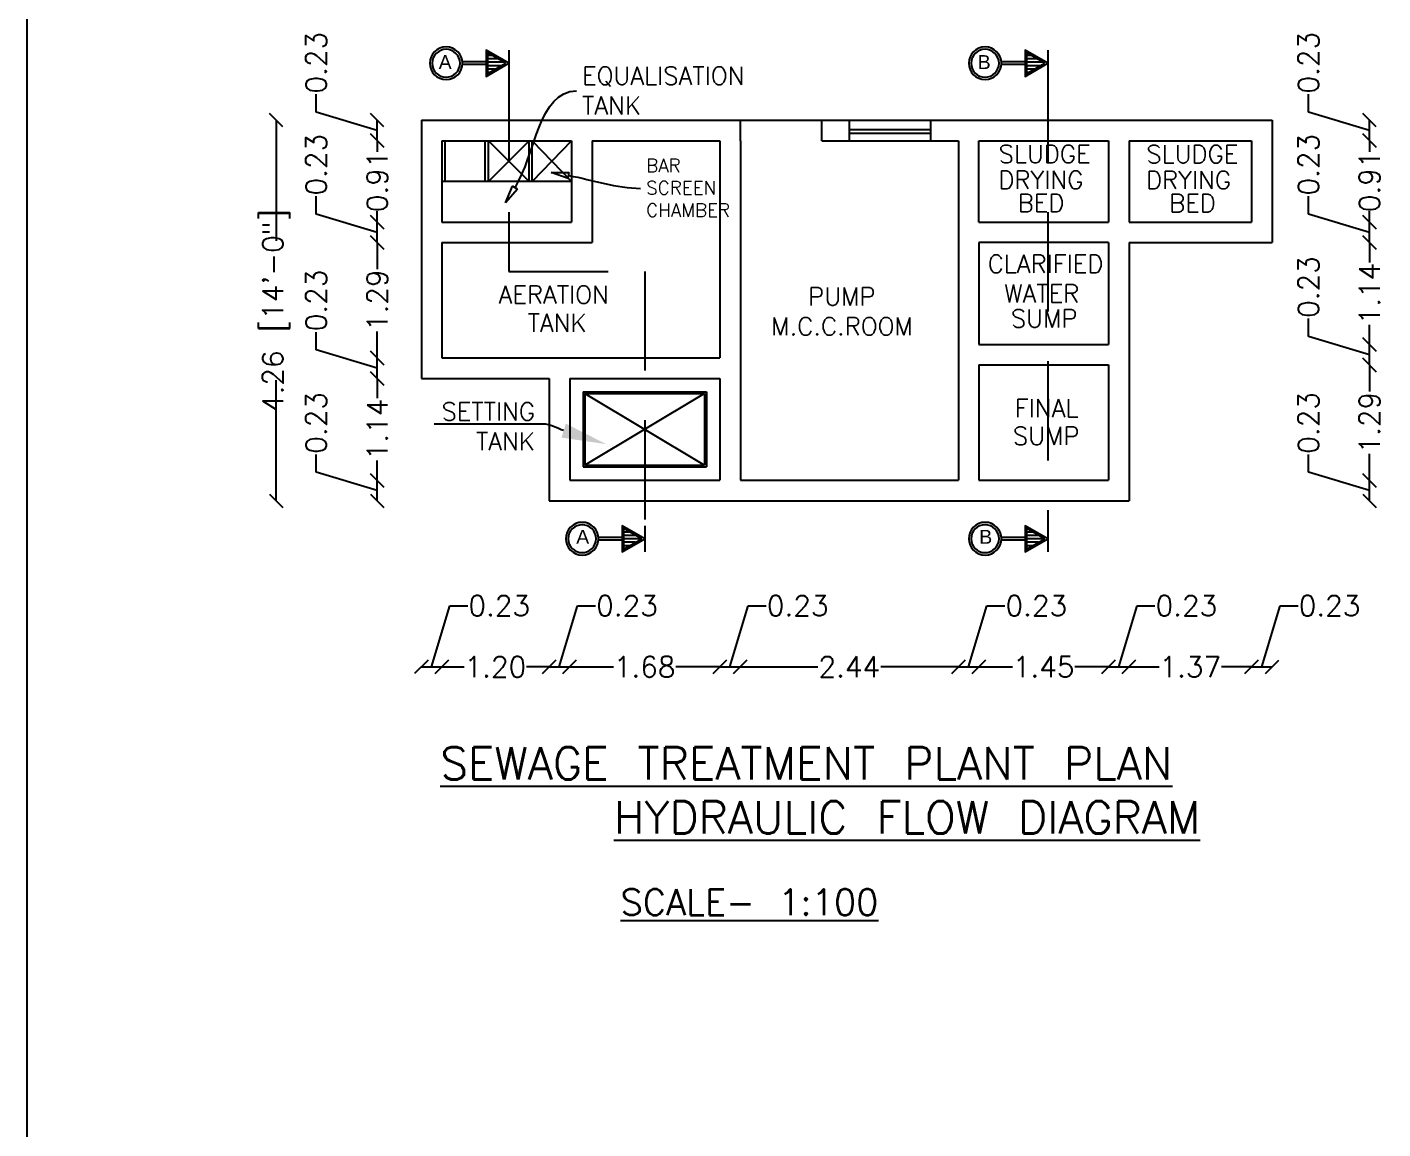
# Model space of a CAD drawing. Header units: metres. Extents: x 1422408 to 2637705, y 4160 to 80428.
# Drawn here: x 2267930.53 to 2267960.2, y 4335.36 to 4359.48 of the extents above; entities that cross this region are included whole.
import ezdxf
from ezdxf import colors
from ezdxf.entities.mleader import LeaderData, LeaderLine
from ezdxf.math import Vec2, Vec3

# ---------------------------------------------------------------- set-up
doc = ezdxf.new("R2010")
doc.units = ezdxf.units.M
doc.header["$LTSCALE"] = 3.5
doc.header["$MEASUREMENT"] = 0
doc.linetypes.add('DASHED2', pattern=[0.375, 0.25, -0.125])
doc.linetypes.add('SRI', pattern=[9.525, 6.35, -3.175])
doc.layers.get('0').update_dxf_attribs({"linetype": 'CONTINUOUS'})
doc.layers.get('DEFPOINTS').update_dxf_attribs({"linetype": 'CONTINUOUS'})
for name, color, linetype in [('SUNSHADE', 74, 'DASHED2'), ('TEXT', 4, 'CONTINUOUS'), ('WALL', 125, 'CONTINUOUS'), ('walls', 40, 'CONTINUOUS')]:
    doc.layers.add(name, color=color, linetype=linetype)
doc.styles.get("Standard").update_dxf_attribs({"font": 'txt.shx', "height": 1.5})
doc.styles.add('STYLE2', font='swissel.ttf')
doc.styles.add('sunahari', font='ARIALNB.TTF', dxfattribs={"height": 0.25})
doc.dimstyles.new('CIVIL Mt.', dxfattribs={"dimscale": 0, "dimtxt": 0.25, "dimasz": 0.15, "dimexe": 0.18, "dimexo": 0.0625, "dimgap": 0.1, "dimtad": 0, "dimzin": 0, "dimdsep": 46, "dimtxsty": 'sunahari', "dimblk": 'OBLIQUE', "dimcen": 0.09, "dimse1": 1, "dimse2": 1, "dimclrd": 253, "dimclrt": 4, "dimadec": 0, "dimazin": 0, "dimtfac": 1, "dimtofl": 0, "dimtmove": 1, "dimatfit": 3, "dimfxl": 0, "dimfrac": 2, "dimtolj": 1, "dimtzin": 0, "dimarcsym": 0})
doc.dimstyles.new('CivilTec', dxfattribs={"dimtxt": 0.2, "dimasz": 0.15, "dimexe": 0.18, "dimexo": 0.0625, "dimgap": 0.15, "dimtad": 0, "dimzin": 0, "dimdsep": 46, "dimtxsty": 'sunahari', "dimblk": 'OBLIQUE', "dimcen": 0.09, "dimse1": 1, "dimse2": 1, "dimclrd": 253, "dimclrt": 4, "dimadec": 0, "dimazin": 1, "dimtfac": 1, "dimtofl": 0, "dimtmove": 2, "dimatfit": 3, "dimfxl": 0, "dimfrac": 2, "dimtolj": 1, "dimtzin": 0, "dimlwd": 25, "dimarcsym": 0})

# ---------------------------------------------------------------- blocks, each defined once
blk = doc.blocks.new('_ClosedBlank')
at = {"color": 0, "linetype": 'ByBlock', "lineweight": -2}
for p, q in [((-1, 0.167), (0, 0)), ((-1, 0.167), (-1, -0.167)), ((0, 0), (-1, -0.167))]:
    blk.add_line(p, q, dxfattribs=at)
blk = doc.blocks.new('A$C29E24354')
at = {"ltscale": 5}
h = blk.add_hatch(dxfattribs=at)
h.set_pattern_fill('LINE', color=256, scale=0.8, style=0)
h.set_pattern_definition([(2e-15, (14266.147, 50002.224), (-2e-16, 2.54), [])])
h.paths.add_polyline_path([(2.2, 12.2), (15.8, 4.3), (15.8, 20.1)])
at = {"color": 0, "lineweight": 25}
blk.add_line((0, 21.9), (0, 2.4), dxfattribs=at)
at = {"lineweight": 25, "ltscale": 5}
for p, q in [((16.9, 13.2), (34.5, 13.2)), ((16.9, 11.2), (34.5, 11.2))]:
    blk.add_line(p, q, dxfattribs=at)
at = {"color": 0, "lineweight": 25}
blk.add_lwpolyline([(0, 12.2), (16.9, 21.9), (16.9, 2.4)], close=True, dxfattribs=at)
at = {"ltscale": 5}
blk.add_lwpolyline([(2.2, 12.2), (15.8, 20.1), (15.8, 4.3)], close=True, dxfattribs=at)
at = {"lineweight": 25, "ltscale": 5}
for radius in [12.2, 10.4]:
    blk.add_circle((46.7, 12.2), radius, dxfattribs=at)
blk = doc.blocks.new('_Oblique')
at = {"color": 0, "linetype": 'ByBlock', "lineweight": -2}
blk.add_line((-0.5, -0.5), (0.5, 0.5), dxfattribs=at)
blk = doc.blocks.new('*D682')
at = {"layer": 'DEFPOINTS', "color": 0, "ltscale": 0.5}
for p in [(2.04, 2.889), (2.268, 2.889), (2.268, 2.889)]:
    blk.add_point(p, dxfattribs=at)
at = {"layer": 'WALL', "color": 253, "lineweight": -2, "ltscale": 0.5}
for p, q in [((2.154, 2.889), (2.359, 3.574)), ((2.359, 3.574), (2.559, 3.574)), ((2.04, 2.889), (2.268, 2.889))]:
    blk.add_line(p, q, dxfattribs=at)
at = {"layer": 'WALL', "color": 253, "lineweight": -2, "ltscale": 0.5, "xscale": 0.15, "yscale": 0.15, "zscale": 0.15, "rotation": 180}
blk.add_blockref('_Oblique', (2.04, 2.889), dxfattribs=at)
at = {"layer": 'WALL', "color": 253, "lineweight": -2, "ltscale": 0.5, "xscale": 0.15, "yscale": 0.15, "zscale": 0.15}
blk.add_blockref('_Oblique', (2.268, 2.889), dxfattribs=at)
at = {"layer": 'WALL', "color": 4, "ltscale": 0.5, "insert": (2.912, 3.574), "char_height": 0.23, "attachment_point": 5}
blk.add_mtext('\\A1;0.23', dxfattribs=at)
blk = doc.blocks.new('*D683')
at = {"layer": 'DEFPOINTS', "color": 0, "ltscale": 0.5}
for p in [(2.268, 2.889), (3.47, 2.889), (3.47, 2.889)]:
    blk.add_point(p, dxfattribs=at)
at = {"layer": 'WALL', "color": 253, "lineweight": -2, "ltscale": 0.5}
for p, q in [((2.268, 2.889), (2.521, 2.889)), ((3.47, 2.889), (3.217, 2.889))]:
    blk.add_line(p, q, dxfattribs=at)
at = {"layer": 'WALL', "color": 253, "lineweight": -2, "ltscale": 0.5, "xscale": 0.15, "yscale": 0.15, "zscale": 0.15, "rotation": 180}
blk.add_blockref('_Oblique', (2.268, 2.889), dxfattribs=at)
at = {"layer": 'WALL', "color": 253, "lineweight": -2, "ltscale": 0.5, "xscale": 0.15, "yscale": 0.15, "zscale": 0.15}
blk.add_blockref('_Oblique', (3.47, 2.889), dxfattribs=at)
at = {"layer": 'WALL', "color": 4, "ltscale": 0.5, "insert": (2.869, 2.889), "char_height": 0.23, "attachment_point": 5}
blk.add_mtext('\\A1;1.20', dxfattribs=at)
blk = doc.blocks.new('*D684')
at = {"layer": 'DEFPOINTS', "color": 0, "ltscale": 0.5}
for p in [(3.47, 2.889), (3.698, 2.889), (3.698, 2.889)]:
    blk.add_point(p, dxfattribs=at)
at = {"layer": 'WALL', "color": 253, "lineweight": -2, "ltscale": 0.5}
for p, q in [((3.584, 2.889), (3.789, 3.574)), ((3.789, 3.574), (3.989, 3.574)), ((3.47, 2.889), (3.698, 2.889))]:
    blk.add_line(p, q, dxfattribs=at)
at = {"layer": 'WALL', "color": 253, "lineweight": -2, "ltscale": 0.5, "xscale": 0.15, "yscale": 0.15, "zscale": 0.15, "rotation": 180}
blk.add_blockref('_Oblique', (3.47, 2.889), dxfattribs=at)
at = {"layer": 'WALL', "color": 253, "lineweight": -2, "ltscale": 0.5, "xscale": 0.15, "yscale": 0.15, "zscale": 0.15}
blk.add_blockref('_Oblique', (3.698, 2.889), dxfattribs=at)
at = {"layer": 'WALL', "color": 4, "ltscale": 0.5, "insert": (4.342, 3.574), "char_height": 0.23, "attachment_point": 5}
blk.add_mtext('\\A1;0.23', dxfattribs=at)
blk = doc.blocks.new('*D685')
at = {"layer": 'DEFPOINTS', "color": 0, "ltscale": 0.5}
for p in [(3.698, 2.889), (5.38, 2.889), (5.38, 2.889)]:
    blk.add_point(p, dxfattribs=at)
at = {"layer": 'WALL', "color": 253, "lineweight": -2, "ltscale": 0.5}
for p, q in [((3.698, 2.889), (4.191, 2.889)), ((5.38, 2.889), (4.887, 2.889))]:
    blk.add_line(p, q, dxfattribs=at)
at = {"layer": 'WALL', "color": 253, "lineweight": -2, "ltscale": 0.5, "xscale": 0.15, "yscale": 0.15, "zscale": 0.15, "rotation": 180}
blk.add_blockref('_Oblique', (3.698, 2.889), dxfattribs=at)
at = {"layer": 'WALL', "color": 253, "lineweight": -2, "ltscale": 0.5, "xscale": 0.15, "yscale": 0.15, "zscale": 0.15}
blk.add_blockref('_Oblique', (5.38, 2.889), dxfattribs=at)
at = {"layer": 'WALL', "color": 4, "ltscale": 0.5, "insert": (4.539, 2.889), "char_height": 0.23, "attachment_point": 5}
blk.add_mtext('\\A1;1.68', dxfattribs=at)
blk = doc.blocks.new('*D686')
at = {"layer": 'DEFPOINTS', "color": 0, "ltscale": 0.5}
for p in [(5.38, 2.889), (5.608, 2.889), (5.608, 2.889)]:
    blk.add_point(p, dxfattribs=at)
at = {"layer": 'WALL', "color": 253, "lineweight": -2, "ltscale": 0.5}
for p, q in [((5.494, 2.889), (5.699, 3.574)), ((5.699, 3.574), (5.899, 3.574)), ((5.38, 2.889), (5.608, 2.889))]:
    blk.add_line(p, q, dxfattribs=at)
at = {"layer": 'WALL', "color": 253, "lineweight": -2, "ltscale": 0.5, "xscale": 0.15, "yscale": 0.15, "zscale": 0.15, "rotation": 180}
blk.add_blockref('_Oblique', (5.38, 2.889), dxfattribs=at)
at = {"layer": 'WALL', "color": 253, "lineweight": -2, "ltscale": 0.5, "xscale": 0.15, "yscale": 0.15, "zscale": 0.15}
blk.add_blockref('_Oblique', (5.608, 2.889), dxfattribs=at)
at = {"layer": 'WALL', "color": 4, "ltscale": 0.5, "insert": (6.252, 3.574), "char_height": 0.23, "attachment_point": 5}
blk.add_mtext('\\A1;0.23', dxfattribs=at)
blk = doc.blocks.new('*D687')
at = {"layer": 'DEFPOINTS', "color": 0, "ltscale": 0.5}
for p in [(5.608, 2.889), (8.05, 2.889), (8.05, 2.889)]:
    blk.add_point(p, dxfattribs=at)
at = {"layer": 'WALL', "color": 253, "lineweight": -2, "ltscale": 0.5}
for p, q in [((5.608, 2.889), (6.476, 2.889)), ((8.05, 2.889), (7.181, 2.889))]:
    blk.add_line(p, q, dxfattribs=at)
at = {"layer": 'WALL', "color": 253, "lineweight": -2, "ltscale": 0.5, "xscale": 0.15, "yscale": 0.15, "zscale": 0.15, "rotation": 180}
blk.add_blockref('_Oblique', (5.608, 2.889), dxfattribs=at)
at = {"layer": 'WALL', "color": 253, "lineweight": -2, "ltscale": 0.5, "xscale": 0.15, "yscale": 0.15, "zscale": 0.15}
blk.add_blockref('_Oblique', (8.05, 2.889), dxfattribs=at)
at = {"layer": 'WALL', "color": 4, "ltscale": 0.5, "insert": (6.829, 2.889), "char_height": 0.23, "attachment_point": 5}
blk.add_mtext('\\A1;2.44', dxfattribs=at)
blk = doc.blocks.new('*D688')
at = {"layer": 'DEFPOINTS', "color": 0, "ltscale": 0.5}
for p in [(8.05, 2.889), (8.278, 2.889), (8.278, 2.889)]:
    blk.add_point(p, dxfattribs=at)
at = {"layer": 'WALL', "color": 253, "lineweight": -2, "ltscale": 0.5}
for p, q in [((8.164, 2.889), (8.369, 3.574)), ((8.369, 3.574), (8.569, 3.574)), ((8.05, 2.889), (8.278, 2.889))]:
    blk.add_line(p, q, dxfattribs=at)
at = {"layer": 'WALL', "color": 253, "lineweight": -2, "ltscale": 0.5, "xscale": 0.15, "yscale": 0.15, "zscale": 0.15, "rotation": 180}
blk.add_blockref('_Oblique', (8.05, 2.889), dxfattribs=at)
at = {"layer": 'WALL', "color": 253, "lineweight": -2, "ltscale": 0.5, "xscale": 0.15, "yscale": 0.15, "zscale": 0.15}
blk.add_blockref('_Oblique', (8.278, 2.889), dxfattribs=at)
at = {"layer": 'WALL', "color": 4, "ltscale": 0.5, "insert": (8.922, 3.574), "char_height": 0.23, "attachment_point": 5}
blk.add_mtext('\\A1;0.23', dxfattribs=at)
blk = doc.blocks.new('*D689')
at = {"layer": 'DEFPOINTS', "color": 0, "ltscale": 0.5}
for p in [(8.278, 2.889), (9.73, 2.889), (9.73, 2.889)]:
    blk.add_point(p, dxfattribs=at)
at = {"layer": 'WALL', "color": 253, "lineweight": -2, "ltscale": 0.5}
for p, q in [((8.278, 2.889), (8.657, 2.889)), ((9.73, 2.889), (9.351, 2.889))]:
    blk.add_line(p, q, dxfattribs=at)
at = {"layer": 'WALL', "color": 253, "lineweight": -2, "ltscale": 0.5, "xscale": 0.15, "yscale": 0.15, "zscale": 0.15, "rotation": 180}
blk.add_blockref('_Oblique', (8.278, 2.889), dxfattribs=at)
at = {"layer": 'WALL', "color": 253, "lineweight": -2, "ltscale": 0.5, "xscale": 0.15, "yscale": 0.15, "zscale": 0.15}
blk.add_blockref('_Oblique', (9.73, 2.889), dxfattribs=at)
at = {"layer": 'WALL', "color": 4, "ltscale": 0.5, "insert": (9.004, 2.889), "char_height": 0.23, "attachment_point": 5}
blk.add_mtext('\\A1;1.45', dxfattribs=at)
blk = doc.blocks.new('*D690')
at = {"layer": 'DEFPOINTS', "color": 0, "ltscale": 0.5}
for p in [(9.73, 2.889), (9.958, 2.889), (9.958, 2.889)]:
    blk.add_point(p, dxfattribs=at)
at = {"layer": 'WALL', "color": 253, "lineweight": -2, "ltscale": 0.5}
for p, q in [((9.844, 2.889), (10.049, 3.574)), ((10.049, 3.574), (10.249, 3.574)), ((9.73, 2.889), (9.958, 2.889))]:
    blk.add_line(p, q, dxfattribs=at)
at = {"layer": 'WALL', "color": 253, "lineweight": -2, "ltscale": 0.5, "xscale": 0.15, "yscale": 0.15, "zscale": 0.15, "rotation": 180}
blk.add_blockref('_Oblique', (9.73, 2.889), dxfattribs=at)
at = {"layer": 'WALL', "color": 253, "lineweight": -2, "ltscale": 0.5, "xscale": 0.15, "yscale": 0.15, "zscale": 0.15}
blk.add_blockref('_Oblique', (9.958, 2.889), dxfattribs=at)
at = {"layer": 'WALL', "color": 4, "ltscale": 0.5, "insert": (10.602, 3.574), "char_height": 0.23, "attachment_point": 5}
blk.add_mtext('\\A1;0.23', dxfattribs=at)
blk = doc.blocks.new('*D691')
at = {"layer": 'DEFPOINTS', "color": 0, "ltscale": 0.5}
for p in [(9.958, 2.889), (11.331, 2.889), (11.331, 2.889)]:
    blk.add_point(p, dxfattribs=at)
at = {"layer": 'WALL', "color": 253, "lineweight": -2, "ltscale": 0.5}
for p, q in [((9.958, 2.889), (10.296, 2.889)), ((11.331, 2.889), (10.993, 2.889))]:
    blk.add_line(p, q, dxfattribs=at)
at = {"layer": 'WALL', "color": 253, "lineweight": -2, "ltscale": 0.5, "xscale": 0.15, "yscale": 0.15, "zscale": 0.15, "rotation": 180}
blk.add_blockref('_Oblique', (9.958, 2.889), dxfattribs=at)
at = {"layer": 'WALL', "color": 253, "lineweight": -2, "ltscale": 0.5, "xscale": 0.15, "yscale": 0.15, "zscale": 0.15}
blk.add_blockref('_Oblique', (11.331, 2.889), dxfattribs=at)
at = {"layer": 'WALL', "color": 4, "ltscale": 0.5, "insert": (10.645, 2.889), "char_height": 0.23, "attachment_point": 5}
blk.add_mtext('\\A1;1.37', dxfattribs=at)
blk = doc.blocks.new('*D692')
at = {"layer": 'DEFPOINTS', "color": 0, "ltscale": 0.5}
for p in [(11.331, 2.889), (11.56, 2.889), (11.56, 2.889)]:
    blk.add_point(p, dxfattribs=at)
at = {"layer": 'WALL', "color": 253, "lineweight": -2, "ltscale": 0.5}
for p, q in [((11.445, 2.889), (11.651, 3.574)), ((11.651, 3.574), (11.851, 3.574)), ((11.331, 2.889), (11.56, 2.889))]:
    blk.add_line(p, q, dxfattribs=at)
at = {"layer": 'WALL', "color": 253, "lineweight": -2, "ltscale": 0.5, "xscale": 0.15, "yscale": 0.15, "zscale": 0.15, "rotation": 180}
blk.add_blockref('_Oblique', (11.331, 2.889), dxfattribs=at)
at = {"layer": 'WALL', "color": 253, "lineweight": -2, "ltscale": 0.5, "xscale": 0.15, "yscale": 0.15, "zscale": 0.15}
blk.add_blockref('_Oblique', (11.56, 2.889), dxfattribs=at)
at = {"layer": 'WALL', "color": 4, "ltscale": 0.5, "insert": (12.203, 3.574), "char_height": 0.23, "attachment_point": 5}
blk.add_mtext('\\A1;0.23', dxfattribs=at)
blk = doc.blocks.new('*D693')
at = {"layer": 'DEFPOINTS', "color": 0, "ltscale": 0.5}
for p in [(12.651, 4.976), (12.651, 4.976), (12.651, 4.748)]:
    blk.add_point(p, dxfattribs=at)
at = {"layer": 'WALL', "color": 253, "lineweight": -2, "ltscale": 0.5}
for p, q in [((11.967, 5.067), (11.967, 5.267)), ((12.651, 4.862), (11.967, 5.067)), ((12.651, 4.748), (12.651, 4.976))]:
    blk.add_line(p, q, dxfattribs=at)
at = {"layer": 'WALL', "color": 253, "lineweight": -2, "ltscale": 0.5, "xscale": 0.15, "yscale": 0.15, "zscale": 0.15}
for p, rotation in [((12.651, 4.976), 90), ((12.651, 4.748), 270)]:
    blk.add_blockref('_Oblique', p, dxfattribs=dict(at, rotation=rotation))
at = {"layer": 'WALL', "color": 4, "ltscale": 0.5, "insert": (11.967, 5.62), "char_height": 0.23, "attachment_point": 5, "rotation": 90}
blk.add_mtext('\\A1;0.23', dxfattribs=at)
blk = doc.blocks.new('*D694')
at = {"layer": 'DEFPOINTS', "color": 0, "ltscale": 0.5}
for p in [(12.651, 6.268), (12.651, 6.268), (12.651, 4.976)]:
    blk.add_point(p, dxfattribs=at)
at = {"layer": 'WALL', "color": 253, "lineweight": -2, "ltscale": 0.5}
for p, q in [((12.651, 6.268), (12.651, 5.97)), ((12.651, 4.976), (12.651, 5.274))]:
    blk.add_line(p, q, dxfattribs=at)
at = {"layer": 'WALL', "color": 253, "lineweight": -2, "ltscale": 0.5, "xscale": 0.15, "yscale": 0.15, "zscale": 0.15}
for p, rotation in [((12.651, 6.268), 90), ((12.651, 4.976), 270)]:
    blk.add_blockref('_Oblique', p, dxfattribs=dict(at, rotation=rotation))
at = {"layer": 'WALL', "color": 4, "ltscale": 0.5, "insert": (12.651, 5.622), "char_height": 0.23, "attachment_point": 5, "rotation": 90}
blk.add_mtext('\\A1;1.29', dxfattribs=at)
blk = doc.blocks.new('*D695')
at = {"layer": 'DEFPOINTS', "color": 0, "ltscale": 0.5}
for p in [(12.651, 6.496), (12.651, 6.496), (12.651, 6.268)]:
    blk.add_point(p, dxfattribs=at)
at = {"layer": 'WALL', "color": 253, "lineweight": -2, "ltscale": 0.5}
for p, q in [((11.967, 6.587), (11.967, 6.787)), ((12.651, 6.382), (11.967, 6.587)), ((12.651, 6.268), (12.651, 6.496))]:
    blk.add_line(p, q, dxfattribs=at)
at = {"layer": 'WALL', "color": 253, "lineweight": -2, "ltscale": 0.5, "xscale": 0.15, "yscale": 0.15, "zscale": 0.15}
for p, rotation in [((12.651, 6.496), 90), ((12.651, 6.268), 270)]:
    blk.add_blockref('_Oblique', p, dxfattribs=dict(at, rotation=rotation))
at = {"layer": 'WALL', "color": 4, "ltscale": 0.5, "insert": (11.967, 7.14), "char_height": 0.23, "attachment_point": 5, "rotation": 90}
blk.add_mtext('\\A1;0.23', dxfattribs=at)
blk = doc.blocks.new('*D696')
at = {"layer": 'DEFPOINTS', "color": 0, "ltscale": 0.5}
for p in [(12.651, 7.638), (12.651, 7.638), (12.651, 6.496)]:
    blk.add_point(p, dxfattribs=at)
at = {"layer": 'WALL', "color": 253, "lineweight": -2, "ltscale": 0.5}
for p, q in [((12.651, 7.638), (12.651, 7.415)), ((12.651, 6.496), (12.651, 6.719))]:
    blk.add_line(p, q, dxfattribs=at)
at = {"layer": 'WALL', "color": 253, "lineweight": -2, "ltscale": 0.5, "xscale": 0.15, "yscale": 0.15, "zscale": 0.15}
for p, rotation in [((12.651, 7.638), 90), ((12.651, 6.496), 270)]:
    blk.add_blockref('_Oblique', p, dxfattribs=dict(at, rotation=rotation))
at = {"layer": 'WALL', "color": 4, "ltscale": 0.5, "insert": (12.651, 7.067), "char_height": 0.23, "attachment_point": 5, "rotation": 90}
blk.add_mtext('\\A1;1.14', dxfattribs=at)
blk = doc.blocks.new('*D697')
at = {"layer": 'DEFPOINTS', "color": 0, "ltscale": 0.5}
for p in [(12.651, 7.866), (12.651, 7.866), (12.651, 7.638)]:
    blk.add_point(p, dxfattribs=at)
at = {"layer": 'WALL', "color": 253, "lineweight": -2, "ltscale": 0.5}
for p, q in [((11.967, 7.957), (11.967, 8.157)), ((12.651, 7.752), (11.967, 7.957)), ((12.651, 7.638), (12.651, 7.866))]:
    blk.add_line(p, q, dxfattribs=at)
at = {"layer": 'WALL', "color": 253, "lineweight": -2, "ltscale": 0.5, "xscale": 0.15, "yscale": 0.15, "zscale": 0.15}
for p, rotation in [((12.651, 7.866), 90), ((12.651, 7.638), 270)]:
    blk.add_blockref('_Oblique', p, dxfattribs=dict(at, rotation=rotation))
at = {"layer": 'WALL', "color": 4, "ltscale": 0.5, "insert": (11.967, 8.51), "char_height": 0.23, "attachment_point": 5, "rotation": 90}
blk.add_mtext('\\A1;0.23', dxfattribs=at)
blk = doc.blocks.new('*D698')
at = {"layer": 'DEFPOINTS', "color": 0, "ltscale": 0.5}
for p in [(12.651, 8.779), (12.651, 8.779), (12.651, 7.866)]:
    blk.add_point(p, dxfattribs=at)
at = {"layer": 'WALL', "color": 253, "lineweight": -2, "ltscale": 0.5}
for p, q in [((12.651, 8.779), (12.651, 8.654)), ((12.651, 7.866), (12.651, 7.991))]:
    blk.add_line(p, q, dxfattribs=at)
at = {"layer": 'WALL', "color": 253, "lineweight": -2, "ltscale": 0.5, "xscale": 0.15, "yscale": 0.15, "zscale": 0.15}
for p, rotation in [((12.651, 8.779), 90), ((12.651, 7.866), 270)]:
    blk.add_blockref('_Oblique', p, dxfattribs=dict(at, rotation=rotation))
at = {"layer": 'WALL', "color": 4, "ltscale": 0.5, "insert": (12.651, 8.323), "char_height": 0.23, "attachment_point": 5, "rotation": 90}
blk.add_mtext('\\A1;0.91', dxfattribs=at)
blk = doc.blocks.new('*D699')
at = {"layer": 'DEFPOINTS', "color": 0, "ltscale": 0.5}
for p in [(12.651, 9.008), (12.651, 9.008), (12.651, 8.779)]:
    blk.add_point(p, dxfattribs=at)
at = {"layer": 'WALL', "color": 253, "lineweight": -2, "ltscale": 0.5}
for p, q in [((11.967, 9.099), (11.967, 9.299)), ((12.651, 8.893), (11.967, 9.099)), ((12.651, 8.779), (12.651, 9.008))]:
    blk.add_line(p, q, dxfattribs=at)
at = {"layer": 'WALL', "color": 253, "lineweight": -2, "ltscale": 0.5, "xscale": 0.15, "yscale": 0.15, "zscale": 0.15}
for p, rotation in [((12.651, 9.008), 90), ((12.651, 8.779), 270)]:
    blk.add_blockref('_Oblique', p, dxfattribs=dict(at, rotation=rotation))
at = {"layer": 'WALL', "color": 4, "ltscale": 0.5, "insert": (11.967, 9.651), "char_height": 0.23, "attachment_point": 5, "rotation": 90}
blk.add_mtext('\\A1;0.23', dxfattribs=at)
blk = doc.blocks.new('*D712')
at = {"layer": 'DEFPOINTS', "color": 0, "ltscale": 0.5}
for p in [(0.416, 9.008), (0.416, 4.748), (0.416, 4.748)]:
    blk.add_point(p, dxfattribs=at)
at = {"layer": 'WALL', "color": 253, "lineweight": 25, "ltscale": 0.5}
for p, q in [((0.416, 9.008), (0.416, 7.656)), ((0.416, 4.748), (0.416, 6.099))]:
    blk.add_line(p, q, dxfattribs=at)
at = {"layer": 'WALL', "color": 253, "lineweight": 25, "ltscale": 0.5, "xscale": 0.15, "yscale": 0.15, "zscale": 0.15}
for p, rotation in [((0.416, 9.008), 90), ((0.416, 4.748), 270)]:
    blk.add_blockref('_Oblique', p, dxfattribs=dict(at, rotation=rotation))
at = {"layer": 'WALL', "color": 4, "ltscale": 0.5, "insert": (0.416, 6.878), "char_height": 0.23, "attachment_point": 5, "rotation": 90}
blk.add_mtext('\\A1;4.26 [14\'-0"]', dxfattribs=at)
blk = doc.blocks.new('*D713')
at = {"layer": 'DEFPOINTS', "color": 0, "ltscale": 0.5}
for p in [(1.547, 4.976), (1.547, 4.976), (1.547, 4.748)]:
    blk.add_point(p, dxfattribs=at)
at = {"layer": 'WALL', "color": 253, "lineweight": -2, "ltscale": 0.5}
for p, q in [((0.863, 5.067), (0.863, 5.267)), ((1.547, 4.862), (0.863, 5.067)), ((1.547, 4.748), (1.547, 4.976))]:
    blk.add_line(p, q, dxfattribs=at)
at = {"layer": 'WALL', "color": 253, "lineweight": -2, "ltscale": 0.5, "xscale": 0.15, "yscale": 0.15, "zscale": 0.15}
for p, rotation in [((1.547, 4.976), 90), ((1.547, 4.748), 270)]:
    blk.add_blockref('_Oblique', p, dxfattribs=dict(at, rotation=rotation))
at = {"layer": 'WALL', "color": 4, "ltscale": 0.5, "insert": (0.863, 5.62), "char_height": 0.23, "attachment_point": 5, "rotation": 90}
blk.add_mtext('\\A1;0.23', dxfattribs=at)
blk = doc.blocks.new('*D714')
at = {"layer": 'DEFPOINTS', "color": 0, "ltscale": 0.5}
for p in [(1.547, 6.118), (1.547, 6.118), (1.547, 4.976)]:
    blk.add_point(p, dxfattribs=at)
at = {"layer": 'WALL', "color": 253, "lineweight": -2, "ltscale": 0.5}
for p, q in [((1.547, 6.118), (1.547, 5.895)), ((1.547, 4.976), (1.547, 5.199))]:
    blk.add_line(p, q, dxfattribs=at)
at = {"layer": 'WALL', "color": 253, "lineweight": -2, "ltscale": 0.5, "xscale": 0.15, "yscale": 0.15, "zscale": 0.15}
for p, rotation in [((1.547, 6.118), 90), ((1.547, 4.976), 270)]:
    blk.add_blockref('_Oblique', p, dxfattribs=dict(at, rotation=rotation))
at = {"layer": 'WALL', "color": 4, "ltscale": 0.5, "insert": (1.547, 5.547), "char_height": 0.23, "attachment_point": 5, "rotation": 90}
blk.add_mtext('\\A1;1.14', dxfattribs=at)
blk = doc.blocks.new('*D715')
at = {"layer": 'DEFPOINTS', "color": 0, "ltscale": 0.5}
for p in [(1.547, 6.346), (1.547, 6.346), (1.547, 6.118)]:
    blk.add_point(p, dxfattribs=at)
at = {"layer": 'WALL', "color": 253, "lineweight": -2, "ltscale": 0.5}
for p, q in [((0.863, 6.437), (0.863, 6.637)), ((1.547, 6.232), (0.863, 6.437)), ((1.547, 6.118), (1.547, 6.346))]:
    blk.add_line(p, q, dxfattribs=at)
at = {"layer": 'WALL', "color": 253, "lineweight": -2, "ltscale": 0.5, "xscale": 0.15, "yscale": 0.15, "zscale": 0.15}
for p, rotation in [((1.547, 6.346), 90), ((1.547, 6.118), 270)]:
    blk.add_blockref('_Oblique', p, dxfattribs=dict(at, rotation=rotation))
at = {"layer": 'WALL', "color": 4, "ltscale": 0.5, "insert": (0.863, 6.99), "char_height": 0.23, "attachment_point": 5, "rotation": 90}
blk.add_mtext('\\A1;0.23', dxfattribs=at)
blk = doc.blocks.new('*D716')
at = {"layer": 'DEFPOINTS', "color": 0, "ltscale": 0.5}
for p in [(1.547, 7.638), (1.547, 7.638), (1.547, 6.346)]:
    blk.add_point(p, dxfattribs=at)
at = {"layer": 'WALL', "color": 253, "lineweight": -2, "ltscale": 0.5}
for p, q in [((1.547, 7.638), (1.547, 7.34)), ((1.547, 6.346), (1.547, 6.644))]:
    blk.add_line(p, q, dxfattribs=at)
at = {"layer": 'WALL', "color": 253, "lineweight": -2, "ltscale": 0.5, "xscale": 0.15, "yscale": 0.15, "zscale": 0.15}
for p, rotation in [((1.547, 7.638), 90), ((1.547, 6.346), 270)]:
    blk.add_blockref('_Oblique', p, dxfattribs=dict(at, rotation=rotation))
at = {"layer": 'WALL', "color": 4, "ltscale": 0.5, "insert": (1.547, 6.992), "char_height": 0.23, "attachment_point": 5, "rotation": 90}
blk.add_mtext('\\A1;1.29', dxfattribs=at)
blk = doc.blocks.new('*D717')
at = {"layer": 'DEFPOINTS', "color": 0, "ltscale": 0.5}
for p in [(1.547, 7.866), (1.547, 7.866), (1.547, 7.638)]:
    blk.add_point(p, dxfattribs=at)
at = {"layer": 'WALL', "color": 253, "lineweight": -2, "ltscale": 0.5}
for p, q in [((0.863, 7.957), (0.863, 8.157)), ((1.547, 7.752), (0.863, 7.957)), ((1.547, 7.638), (1.547, 7.866))]:
    blk.add_line(p, q, dxfattribs=at)
at = {"layer": 'WALL', "color": 253, "lineweight": -2, "ltscale": 0.5, "xscale": 0.15, "yscale": 0.15, "zscale": 0.15}
for p, rotation in [((1.547, 7.866), 90), ((1.547, 7.638), 270)]:
    blk.add_blockref('_Oblique', p, dxfattribs=dict(at, rotation=rotation))
at = {"layer": 'WALL', "color": 4, "ltscale": 0.5, "insert": (0.863, 8.51), "char_height": 0.23, "attachment_point": 5, "rotation": 90}
blk.add_mtext('\\A1;0.23', dxfattribs=at)
blk = doc.blocks.new('*D718')
at = {"layer": 'DEFPOINTS', "color": 0, "ltscale": 0.5}
for p in [(1.547, 8.779), (1.547, 8.779), (1.547, 7.866)]:
    blk.add_point(p, dxfattribs=at)
at = {"layer": 'WALL', "color": 253, "lineweight": -2, "ltscale": 0.5}
for p, q in [((1.547, 8.779), (1.547, 8.654)), ((1.547, 7.866), (1.547, 7.991))]:
    blk.add_line(p, q, dxfattribs=at)
at = {"layer": 'WALL', "color": 253, "lineweight": -2, "ltscale": 0.5, "xscale": 0.15, "yscale": 0.15, "zscale": 0.15}
for p, rotation in [((1.547, 8.779), 90), ((1.547, 7.866), 270)]:
    blk.add_blockref('_Oblique', p, dxfattribs=dict(at, rotation=rotation))
at = {"layer": 'WALL', "color": 4, "ltscale": 0.5, "insert": (1.547, 8.323), "char_height": 0.23, "attachment_point": 5, "rotation": 90}
blk.add_mtext('\\A1;0.91', dxfattribs=at)
blk = doc.blocks.new('*D719')
at = {"layer": 'DEFPOINTS', "color": 0, "ltscale": 0.5}
for p in [(1.547, 9.008), (1.547, 9.008), (1.547, 8.779)]:
    blk.add_point(p, dxfattribs=at)
at = {"layer": 'WALL', "color": 253, "lineweight": -2, "ltscale": 0.5}
for p, q in [((0.863, 9.099), (0.863, 9.299)), ((1.547, 8.893), (0.863, 9.099)), ((1.547, 8.779), (1.547, 9.008))]:
    blk.add_line(p, q, dxfattribs=at)
at = {"layer": 'WALL', "color": 253, "lineweight": -2, "ltscale": 0.5, "xscale": 0.15, "yscale": 0.15, "zscale": 0.15}
for p, rotation in [((1.547, 9.008), 90), ((1.547, 8.779), 270)]:
    blk.add_blockref('_Oblique', p, dxfattribs=dict(at, rotation=rotation))
at = {"layer": 'WALL', "color": 4, "ltscale": 0.5, "insert": (0.863, 9.651), "char_height": 0.23, "attachment_point": 5, "rotation": 90}
blk.add_mtext('\\A1;0.23', dxfattribs=at)
blk = doc.blocks.new('A$C370409E0')
at = {"layer": 'SUNSHADE', "color": 90, "linetype": 'SRI', "ltscale": 0.05}
for p, q in [((3.018, 9.645), (3.018, 7.316)), ((9.049, 9.645), (9.049, 4.324)), ((3.018, 7.316), (4.54, 7.316)), ((4.54, 7.316), (4.54, 4.324))]:
    blk.add_line(p, q, dxfattribs=at)
at = {"layer": 'walls', "ltscale": 0.05}
for p, q in [((2.04, 9.008), (11.56, 9.008)), ((2.04, 9.008), (2.04, 6.118)), ((5.61, 8.778), (5.61, 9.008)), ((6.522, 8.778), (6.522, 9.008)), ((11.56, 9.008), (11.56, 7.638)), ((2.27, 8.778), (2.27, 7.868)), ((2.27, 8.778), (3.72, 8.778)), ((2.306, 8.323), (2.306, 8.778)), ((2.755, 8.323), (2.755, 8.778)), ((2.791, 8.323), (2.791, 8.778)), ((3.245, 8.323), (2.791, 8.778)), ((2.791, 8.323), (3.245, 8.778)), ((3.245, 8.323), (3.245, 8.778)), ((3.281, 8.323), (3.281, 8.778)), ((3.281, 8.778), (3.72, 8.323)), ((3.72, 8.778), (3.281, 8.323)), ((3.72, 8.778), (3.72, 7.868)), ((3.95, 8.778), (3.95, 7.638)), ((3.95, 8.778), (5.38, 8.778)), ((5.38, 8.778), (5.38, 6.348)), ((5.61, 8.778), (5.61, 4.978)), ((6.522, 8.778), (8.05, 8.778)), ((8.05, 8.778), (8.05, 4.978)), ((8.28, 8.778), (9.73, 8.778)), ((8.28, 7.868), (8.28, 8.778)), ((9.73, 8.778), (9.73, 7.868)), ((9.96, 8.778), (9.96, 7.868)), ((9.96, 8.778), (11.33, 8.778)), ((11.33, 8.778), (11.33, 7.868)), ((3.72, 8.323), (2.27, 8.323)), ((2.27, 7.868), (3.72, 7.868)), ((8.28, 7.868), (9.73, 7.868)), ((9.96, 7.868), (11.33, 7.868)), ((2.27, 7.638), (2.27, 6.348)), ((2.27, 7.638), (3.95, 7.638)), ((8.28, 7.638), (8.28, 6.498)), ((9.73, 7.638), (8.28, 7.638)), ((9.73, 7.638), (9.73, 6.498)), ((9.96, 7.638), (9.96, 4.748)), ((9.96, 7.638), (11.56, 7.638)), ((8.28, 6.498), (9.73, 6.498)), ((2.27, 6.348), (5.38, 6.348)), ((8.28, 6.268), (8.28, 4.978)), ((8.28, 6.268), (9.73, 6.268)), ((9.73, 6.268), (9.73, 4.978)), ((2.04, 6.118), (3.47, 6.118)), ((3.47, 6.118), (3.47, 4.748)), ((3.7, 6.118), (3.7, 4.978)), ((3.7, 6.118), (5.38, 6.118)), ((3.7, 6.118), (3.7, 4.978)), ((5.38, 6.118), (5.38, 4.978)), ((3.85, 5.968), (5.23, 5.968)), ((3.85, 5.968), (3.85, 5.128)), ((3.87, 5.948), (5.21, 5.948)), ((3.87, 5.948), (3.87, 5.148)), ((5.21, 5.948), (3.87, 5.148)), ((3.87, 5.948), (5.21, 5.148)), ((5.21, 5.948), (5.21, 5.148)), ((5.23, 5.968), (5.23, 5.128)), ((3.85, 5.128), (5.23, 5.128)), ((3.87, 5.148), (5.21, 5.148)), ((3.7, 4.978), (5.38, 4.978)), ((5.61, 4.978), (8.05, 4.978)), ((8.28, 4.978), (9.73, 4.978)), ((3.47, 4.748), (9.96, 4.748))]:
    blk.add_line(p, q, dxfattribs=at)
at = {"layer": 'walls', "color": 1, "ltscale": 0.05}
for p, q in [((6.831, 8.778), (6.831, 9.008)), ((7.741, 8.778), (7.741, 9.008)), ((7.741, 8.901), (6.831, 8.901)), ((7.741, 8.859), (6.831, 8.859))]:
    blk.add_line(p, q, dxfattribs=at)
at = {"lineweight": 25, "ltscale": 5, "xscale": -0.0150000001303852, "yscale": 0.0150000001303852, "zscale": 0.015}
for p in [(3.018, 9.462), (9.049, 9.462), (4.54, 4.141), (9.049, 4.141)]:
    blk.add_blockref('A$C29E24354', p, dxfattribs=at)
at = {"style": 'STYLE2'}
for s, p in [('A', (2.234, 9.58)), ('B', (8.266, 9.58)), ('A', (3.773, 4.267)), ('B', (8.283, 4.267))]:
    blk.add_text(s, height=0.156, dxfattribs=at).set_placement(p)
at = {"layer": 'TEXT'}
for s, p in [('SLUDGE', (8.5, 8.529)), ('SLUDGE', (10.153, 8.528)), ('DRYING', (8.497, 8.239)), ('DRYING', (10.149, 8.238)), ('BED', (8.713, 7.981)), ('BED', (10.409, 7.979)), ('CLARIFIED', (8.378, 7.299)), ('AERATION', (2.905, 6.955)), ('PUMP', (6.369, 6.934)), ('WATER', (8.563, 6.968)), ('TANK', (3.23, 6.64)), ('SUMP', (8.637, 6.688)), ('M.C.C.ROOM', (5.955, 6.601)), ('FINAL', (8.682, 5.685)), ('SUMP', (8.66, 5.374))]:
    blk.add_text(s, height=0.2, dxfattribs=at).set_placement(p)
at = {"layer": 'walls', "color": 4, "ltscale": 0.05}
blk.add_text('%%USCALE- 1:100', height=0.29058, dxfattribs=at).set_placement((4.268, 0.11))
at = {"layer": 'walls', "color": 4, "ltscale": 0.05, "insert": (2.251, 1.992), "char_height": 0.36323, "attachment_point": 1}
blk.add_mtext('{\\LSEWAGE TREATMENT PLANT PLAN\\P}      {\\LHYDRAULIC FLOW DIAGRAM\\H1.83333x; }', dxfattribs=at)
at = {"layer": 'WALL', "ltscale": 0.5}
for p1, p2, dimstyle, picture, middle in [((1.547, 8.779), (1.547, 9.008), 'CIVIL Mt.', '*D719', (0.863, 9.399)), ((12.651, 8.779), (12.651, 9.008), 'CIVIL Mt.', '*D699', (11.967, 9.399)), ((0.416, 9.008), (0.416, 4.748), 'CivilTec', '*D712', (0.416, 6.878)), ((1.547, 7.638), (1.547, 7.866), 'CIVIL Mt.', '*D717', (0.863, 8.257)), ((1.547, 7.866), (1.547, 8.779), 'CIVIL Mt.', '*D718', (1.547, 8.323)), ((12.651, 7.638), (12.651, 7.866), 'CIVIL Mt.', '*D697', (11.967, 8.257)), ((12.651, 7.866), (12.651, 8.779), 'CIVIL Mt.', '*D698', (12.651, 8.323)), ((1.547, 6.346), (1.547, 7.638), 'CIVIL Mt.', '*D716', (1.547, 6.992)), ((12.651, 6.496), (12.651, 7.638), 'CIVIL Mt.', '*D696', (12.651, 7.067)), ((12.651, 6.268), (12.651, 6.496), 'CIVIL Mt.', '*D695', (11.967, 6.887)), ((1.547, 6.118), (1.547, 6.346), 'CIVIL Mt.', '*D715', (0.863, 6.737)), ((12.651, 4.976), (12.651, 6.268), 'CIVIL Mt.', '*D694', (12.651, 5.622)), ((1.547, 4.976), (1.547, 6.118), 'CIVIL Mt.', '*D714', (1.547, 5.547)), ((1.547, 4.748), (1.547, 4.976), 'CIVIL Mt.', '*D713', (0.863, 5.367)), ((12.651, 4.748), (12.651, 4.976), 'CIVIL Mt.', '*D693', (11.967, 5.367)), ((2.04, 2.889), (2.268, 2.889), 'CIVIL Mt.', '*D682', (2.659, 3.574)), ((3.47, 2.889), (3.698, 2.889), 'CIVIL Mt.', '*D684', (4.089, 3.574)), ((5.38, 2.889), (5.608, 2.889), 'CIVIL Mt.', '*D686', (5.999, 3.574)), ((8.05, 2.889), (8.278, 2.889), 'CIVIL Mt.', '*D688', (8.669, 3.574)), ((9.73, 2.889), (9.958, 2.889), 'CIVIL Mt.', '*D690', (10.349, 3.574)), ((11.331, 2.889), (11.56, 2.889), 'CIVIL Mt.', '*D692', (11.951, 3.574)), ((2.268, 2.889), (3.47, 2.889), 'CIVIL Mt.', '*D683', (2.869, 2.889)), ((3.698, 2.889), (5.38, 2.889), 'CIVIL Mt.', '*D685', (4.539, 2.889)), ((5.608, 2.889), (8.05, 2.889), 'CIVIL Mt.', '*D687', (6.829, 2.889)), ((8.278, 2.889), (9.73, 2.889), 'CIVIL Mt.', '*D689', (9.004, 2.889)), ((9.958, 2.889), (11.331, 2.889), 'CIVIL Mt.', '*D691', (10.645, 2.889))]:
    dim = blk.add_aligned_dim(p1=p1, p2=p2, distance=0, dimstyle=dimstyle, dxfattribs=at)
    dim.commit()
    dim.dimension.update_dxf_attribs({"geometry": picture, "text_midpoint": middle})
at = {"layer": 'walls', "color": 0, "ltscale": 0.05}
ml = blk.add_multileader_mtext('Standard', dxfattribs=at)
ml.set_content('EQUALISATION\\PTANK', color=4)
ml.set_leader_properties(color=253)
ml.set_arrow_properties(name='CLOSEDBLANK')
ml.build(insert=Vec2(0, 0))
ml.multileader.update_dxf_attribs({"leader_type": 2, "text_left_attachment_type": 2, "text_right_attachment_type": 2, "dogleg_length": 0.36, "arrow_head_size": 0.2})
ctx = ml.context
ctx.base_point, ctx.char_height, ctx.arrow_head_size, ctx.landing_gap_size, ctx.plane_origin = Vec3(3.777, 9.336), 0.2, 0.2, 0.0625, Vec3(2.981, 8.083)
ctx.left_attachment, ctx.right_attachment = 2, 2
notes = []
notes.append((ctx, [(0, (1, 1, 0), (3.417, 9.336), (1, 0), 0.36, [(0, [(2.981, 8.083)], 0, [])])]))
ctx.mtext.insert, ctx.mtext.flow_direction = Vec3(3.839, 9.605), 5
ml = blk.add_multileader_mtext('Standard', dxfattribs=at)
ml.set_content('BAR \\PSCREEN\\PCHAMBER', color=4)
ml.set_leader_properties(color=253)
ml.set_arrow_properties(name='CLOSEDBLANK')
ml.build(insert=Vec2(0, 0))
ml.multileader.update_dxf_attribs({"leader_type": 2, "text_left_attachment_type": 2, "text_right_attachment_type": 2, "dogleg_length": 0.36, "arrow_head_size": 0.2})
ctx = ml.context
ctx.base_point, ctx.char_height, ctx.arrow_head_size, ctx.landing_gap_size, ctx.plane_origin = Vec3(4.494, 8.245), 0.15, 0.2, 0.0625, Vec3(3.493, 8.423)
ctx.left_attachment, ctx.right_attachment = 2, 2
notes.append((ctx, [(0, (1, 1, 0), (4.134, 8.245), (1, 0), 0.36, [(0, [(3.493, 8.423)], 0, [])])]))
ctx.mtext.insert, ctx.mtext.flow_direction = Vec3(4.556, 8.576), 5
ml = blk.add_multileader_mtext('Standard', dxfattribs=at)
ml.set_content('SETTING\\PTANK', color=4)
ml.set_leader_properties(color=252)
ml.build(insert=Vec2(0, 0))
ml.multileader.update_dxf_attribs({"leader_type": 2, "text_left_attachment_type": 4, "text_right_attachment_type": 6, "dogleg_length": 0.1, "arrow_head_size": 0.5})
ctx = ml.context
ctx.base_point, ctx.char_height, ctx.arrow_head_size, ctx.landing_gap_size, ctx.plane_origin = Vec3(2.349, 5.269), 0.2, 0.5, 0.09, Vec3(4.109, 5.382)
ctx.left_attachment, ctx.right_attachment, ctx.text_align_type = 4, 6, 2
notes.append((ctx, [(0, (1, 1, 0), (3.502, 5.607), (-1, 0), 0.1, [(0, [(4.109, 5.382)], 0, [])])]))
ctx.mtext.insert, ctx.mtext.alignment, ctx.mtext.flow_direction = Vec3(3.312, 5.847), 3, 5
for ctx, leaders in notes:
    for number, flags, end, landing, length, lines in leaders:
        leader = LeaderData()
        leader.index, (leader.has_last_leader_line, leader.has_dogleg_vector, leader.attachment_direction) = number, flags
        leader.last_leader_point, leader.dogleg_vector, leader.dogleg_length = Vec3(end), Vec3(landing), length
        for number, points, colour, breaks in lines:
            line = LeaderLine()
            line.index, line.vertices, line.color, line.breaks = number, Vec3.list(points), colors.encode_raw_color(colour), breaks
            leader.lines.append(line)
        ctx.leaders.append(leader)

msp = doc.modelspace()

# ---------------------------------------------------------------- linework, layer by layer
at = {"color": 0, "lineweight": 25, "ltscale": 0.25}
for points in [[(2267930.52507, 4423.93694), (2268102.05774, 4423.93694), (2268102.05774, 4159.77215), (2267930.52507, 4159.77215)], [(2267930.52507, 4423.93694), (2268174.04813, 4423.93694), (2268174.04813, 4159.77215), (2267930.52507, 4159.77215)]]:
    msp.add_lwpolyline(points, close=True, dxfattribs=at)

# ---------------------------------------------------------------- block references
at = {"lineweight": 25, "ltscale": 0.5, "xscale": 1.956191342781524, "yscale": 1.956191342781524, "zscale": 1.956191342781524}
msp.add_blockref('A$C370409E0', (2267935.16403, 4339.82073), dxfattribs=at)

doc.saveas('drawing.dxf')
